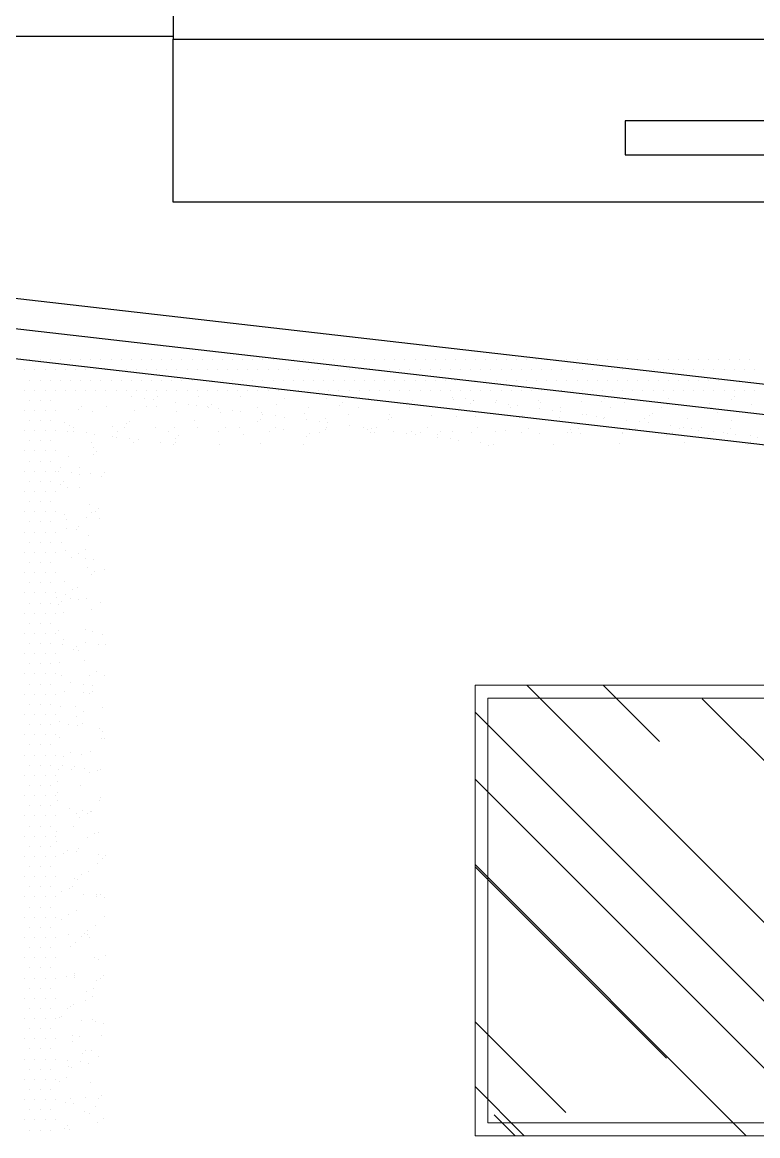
# Model space of a CAD drawing. Header units: millimetres. Extents: x -336 to -33, y -135 to 770.
# Drawn here: x -284.586 to -282.734, y 723.336 to 726.139 of the extents above; entities that cross this region are included whole.
import ezdxf

# ---------------------------------------------------------------- set-up
doc = ezdxf.new("R2010")
doc.units = ezdxf.units.MM
doc.header["$LTSCALE"] = 50
doc.header["$MEASUREMENT"] = 0
doc.linetypes.add('DASHDOT2', pattern=[0.5, 0.25, -0.125, 0, -0.125])
doc.layers.get('0').update_dxf_attribs({"linetype": 'CONTINUOUS'})
for name, color, linetype in [('-HIDRO', 8, 'CONTINUOUS'), ('COTA', 7, 'CONTINUOUS'), ('TigreCad', 3, 'CONTINUOUS'), ('TUBULAÇÃO_ESGOTO', 5, 'CONTINUOUS')]:
    doc.layers.add(name, color=color, linetype=linetype)
doc.layers.add('E-Lay-9', color=9, linetype='CONTINUOUS', lineweight=9)

# ---------------------------------------------------------------- blocks, each defined once
blk = doc.blocks.new('A$C7AFB675E')
at = {"color": 8}
for p, q in [((3.5319, 1.5603), (3.5319, 1.5603)), ((3.5634, 1.5603), (3.5634, 1.5603)), ((3.6368, 1.5651), (3.6368, 1.5651)), ((3.5162, 1.5524), (3.5162, 1.5524)), ((3.5319, 1.5445), (3.5319, 1.5445)), ((3.5477, 1.5524), (3.5477, 1.5524)), ((3.5634, 1.5445), (3.5634, 1.5445)), ((3.5854, 1.5561), (3.5854, 1.5561)), ((3.634, 1.5545), (3.634, 1.5545)), ((3.6432, 1.5538), (3.6432, 1.5538)), ((3.6475, 1.5491), (3.6475, 1.5491)), ((3.5162, 1.5367), (3.5162, 1.5367)), ((3.5319, 1.5288), (3.5319, 1.5288)), ((3.5477, 1.5367), (3.5477, 1.5367)), ((3.5634, 1.5288), (3.5634, 1.5288)), ((3.5738, 1.5297), (3.5738, 1.5297)), ((3.578, 1.525), (3.578, 1.525)), ((3.6107, 1.5241), (3.6107, 1.5241)), ((3.6229, 1.5228), (3.6229, 1.5228)), ((3.6323, 1.5309), (3.6323, 1.5309)), ((3.5162, 1.5209), (3.5162, 1.5209)), ((3.5319, 1.513), (3.5319, 1.513)), ((3.5477, 1.5209), (3.5477, 1.5209)), ((3.5634, 1.513), (3.5634, 1.513)), ((3.6296, 1.5122), (3.6296, 1.5122)), ((3.6306, 1.5178), (3.6306, 1.5178)), ((3.5162, 1.5052), (3.5162, 1.5052)), ((3.5162, 1.4894), (3.5162, 1.4894)), ((3.5319, 1.4973), (3.5319, 1.4973)), ((3.5477, 1.5052), (3.5477, 1.5052)), ((3.5477, 1.4894), (3.5477, 1.4894)), ((3.5634, 1.4973), (3.5634, 1.4973)), ((3.5846, 1.4901), (3.5846, 1.4901)), ((3.5909, 1.4943), (3.5909, 1.4943)), ((3.5981, 1.5031), (3.5981, 1.5031)), ((3.6279, 1.4973), (3.6279, 1.4973)), ((3.6332, 1.4885), (3.6332, 1.4885)), ((3.5162, 1.4737), (3.5162, 1.4737)), ((3.5319, 1.4815), (3.5319, 1.4815)), ((3.5477, 1.4737), (3.5477, 1.4737)), ((3.5634, 1.4815), (3.5634, 1.4815)), ((3.6211, 1.478), (3.6211, 1.478)), ((3.6254, 1.4734), (3.6254, 1.4734)), ((3.5162, 1.4579), (3.5162, 1.4579)), ((3.5319, 1.4658), (3.5319, 1.4658)), ((3.5477, 1.4579), (3.5477, 1.4579)), ((3.5634, 1.4658), (3.5634, 1.4658)), ((3.6082, 1.456), (3.6082, 1.456)), ((3.6234, 1.4631), (3.6234, 1.4631)), ((3.5162, 1.4422), (3.5162, 1.4422)), ((3.5319, 1.45), (3.5319, 1.45)), ((3.5477, 1.4422), (3.5477, 1.4422)), ((3.5634, 1.45), (3.5634, 1.45)), ((3.6216, 1.4499), (3.6216, 1.4499)), ((3.6227, 1.4443), (3.6227, 1.4443)), ((3.6455, 1.4515), (3.6455, 1.4515)), ((3.5162, 1.4264), (3.5162, 1.4264)), ((3.5319, 1.4343), (3.5319, 1.4343)), ((3.5477, 1.4264), (3.5477, 1.4264)), ((3.5634, 1.4343), (3.5634, 1.4343)), ((3.576, 1.4274), (3.576, 1.4274)), ((3.5849, 1.4256), (3.5849, 1.4256)), ((3.6189, 1.4295), (3.6189, 1.4295)), ((3.6295, 1.4337), (3.6295, 1.4337)), ((3.6335, 1.424), (3.6335, 1.424)), ((3.5162, 1.4107), (3.5162, 1.4107)), ((3.5319, 1.4185), (3.5319, 1.4185)), ((3.5319, 1.4028), (3.5319, 1.4028)), ((3.5477, 1.4107), (3.5477, 1.4107)), ((3.5634, 1.4185), (3.5634, 1.4185)), ((3.5634, 1.4028), (3.5634, 1.4028)), ((3.5907, 1.4158), (3.5907, 1.4158)), ((3.599, 1.4023), (3.599, 1.4023)), ((3.5162, 1.3949), (3.5162, 1.3949)), ((3.5319, 1.387), (3.5319, 1.387)), ((3.5477, 1.3949), (3.5477, 1.3949)), ((3.5634, 1.387), (3.5634, 1.387)), ((3.6033, 1.3976), (3.6033, 1.3976)), ((3.6074, 1.3901), (3.6074, 1.3901)), ((3.6144, 1.3952), (3.6144, 1.3952)), ((3.5162, 1.3792), (3.5162, 1.3792)), ((3.5319, 1.3713), (3.5319, 1.3713)), ((3.5477, 1.3792), (3.5477, 1.3792)), ((3.5634, 1.3713), (3.5634, 1.3713)), ((3.6127, 1.3821), (3.6127, 1.3821)), ((3.6233, 1.3757), (3.6233, 1.3757)), ((3.5162, 1.3634), (3.5162, 1.3634)), ((3.5319, 1.3555), (3.5319, 1.3555)), ((3.5477, 1.3634), (3.5477, 1.3634)), ((3.5634, 1.3555), (3.5634, 1.3555)), ((3.5825, 1.3576), (3.5825, 1.3576)), ((3.61, 1.3616), (3.61, 1.3616)), ((3.6226, 1.3658), (3.6226, 1.3658)), ((3.6293, 1.3552), (3.6293, 1.3552)), ((3.631, 1.356), (3.631, 1.356)), ((3.6463, 1.3506), (3.6463, 1.3506)), ((3.5162, 1.3477), (3.5162, 1.3477)), ((3.5319, 1.3398), (3.5319, 1.3398)), ((3.5477, 1.3477), (3.5477, 1.3477)), ((3.5634, 1.3398), (3.5634, 1.3398)), ((3.5906, 1.3373), (3.5906, 1.3373)), ((3.5162, 1.3319), (3.5162, 1.3319)), ((3.5162, 1.3162), (3.5162, 1.3162)), ((3.5319, 1.324), (3.5319, 1.324)), ((3.5477, 1.3319), (3.5477, 1.3319)), ((3.5477, 1.3162), (3.5477, 1.3162)), ((3.5634, 1.324), (3.5634, 1.324)), ((3.5769, 1.3265), (3.5769, 1.3265)), ((3.5811, 1.3219), (3.5811, 1.3219)), ((3.6055, 1.3274), (3.6055, 1.3274)), ((3.6077, 1.3256), (3.6077, 1.3256)), ((3.5162, 1.3004), (3.5162, 1.3004)), ((3.5319, 1.3083), (3.5319, 1.3083)), ((3.5477, 1.3004), (3.5477, 1.3004)), ((3.5634, 1.3083), (3.5634, 1.3083)), ((3.6012, 1.3), (3.6012, 1.3)), ((3.6038, 1.3143), (3.6038, 1.3143)), ((3.5162, 1.2847), (3.5162, 1.2847)), ((3.5319, 1.2925), (3.5319, 1.2925)), ((3.5477, 1.2847), (3.5477, 1.2847)), ((3.5634, 1.2925), (3.5634, 1.2925)), ((3.5816, 1.2916), (3.5816, 1.2916)), ((3.6011, 1.2938), (3.6011, 1.2938)), ((3.6224, 1.2874), (3.6224, 1.2874)), ((3.6302, 1.29), (3.6302, 1.29)), ((3.5162, 1.2689), (3.5162, 1.2689)), ((3.5319, 1.2768), (3.5319, 1.2768)), ((3.5477, 1.2689), (3.5477, 1.2689)), ((3.5634, 1.2768), (3.5634, 1.2768)), ((3.6242, 1.2749), (3.6242, 1.2749)), ((3.6285, 1.2702), (3.6285, 1.2702)), ((3.6292, 1.2767), (3.6292, 1.2767)), ((3.5162, 1.2532), (3.5162, 1.2532)), ((3.5319, 1.261), (3.5319, 1.261)), ((3.5477, 1.2532), (3.5477, 1.2532)), ((3.5634, 1.261), (3.5634, 1.261)), ((3.5905, 1.2588), (3.5905, 1.2588)), ((3.5949, 1.2464), (3.5949, 1.2464)), ((3.5966, 1.2596), (3.5966, 1.2596)), ((3.6052, 1.2575), (3.6052, 1.2575)), ((3.6486, 1.2483), (3.6486, 1.2483)), ((3.5162, 1.2374), (3.5162, 1.2374)), ((3.5319, 1.2453), (3.5319, 1.2453)), ((3.5319, 1.2295), (3.5319, 1.2295)), ((3.5477, 1.2374), (3.5477, 1.2374)), ((3.5634, 1.2453), (3.5634, 1.2453)), ((3.5634, 1.2295), (3.5634, 1.2295)), ((3.5162, 1.2217), (3.5162, 1.2217)), ((3.5319, 1.2138), (3.5319, 1.2138)), ((3.5477, 1.2217), (3.5477, 1.2217)), ((3.5634, 1.2138), (3.5634, 1.2138)), ((3.5791, 1.2242), (3.5791, 1.2242)), ((3.5819, 1.2271), (3.5819, 1.2271)), ((3.5922, 1.226), (3.5922, 1.226)), ((3.6305, 1.2256), (3.6305, 1.2256)), ((3.5162, 1.2059), (3.5162, 1.2059)), ((3.5319, 1.198), (3.5319, 1.198)), ((3.5477, 1.2059), (3.5477, 1.2059)), ((3.5634, 1.198), (3.5634, 1.198)), ((3.6021, 1.1991), (3.6021, 1.1991)), ((3.6064, 1.1945), (3.6064, 1.1945)), ((3.6223, 1.2089), (3.6223, 1.2089)), ((3.629, 1.1983), (3.629, 1.1983)), ((3.5162, 1.1902), (3.5162, 1.1902)), ((3.5319, 1.1823), (3.5319, 1.1823)), ((3.5477, 1.1902), (3.5477, 1.1902)), ((3.5634, 1.1823), (3.5634, 1.1823)), ((3.5859, 1.1786), (3.5859, 1.1786)), ((3.5877, 1.1917), (3.5877, 1.1917)), ((3.5903, 1.1804), (3.5903, 1.1804)), ((3.6044, 1.1916), (3.6044, 1.1916)), ((3.5162, 1.1744), (3.5162, 1.1744)), ((3.5319, 1.1665), (3.5319, 1.1665)), ((3.5477, 1.1744), (3.5477, 1.1744)), ((3.5634, 1.1665), (3.5634, 1.1665)), ((3.6264, 1.1726), (3.6264, 1.1726)), ((3.5162, 1.1587), (3.5162, 1.1587)), ((3.5162, 1.1429), (3.5162, 1.1429)), ((3.5319, 1.1508), (3.5319, 1.1508)), ((3.5477, 1.1587), (3.5477, 1.1587)), ((3.5477, 1.1429), (3.5477, 1.1429)), ((3.5634, 1.1508), (3.5634, 1.1508)), ((3.5795, 1.1591), (3.5795, 1.1591)), ((3.5832, 1.1581), (3.5832, 1.1581)), ((3.628, 1.1575), (3.628, 1.1575)), ((3.6481, 1.1554), (3.6481, 1.1554)), ((3.6494, 1.1475), (3.6494, 1.1475)), ((3.5162, 1.1272), (3.5162, 1.1272)), ((3.5319, 1.135), (3.5319, 1.135)), ((3.5477, 1.1272), (3.5477, 1.1272)), ((3.5634, 1.135), (3.5634, 1.135)), ((3.6047, 1.1271), (3.6047, 1.1271)), ((3.6221, 1.1304), (3.6221, 1.1304)), ((3.6454, 1.1349), (3.6454, 1.1349)), ((3.5162, 1.1114), (3.5162, 1.1114)), ((3.5319, 1.1193), (3.5319, 1.1193)), ((3.5477, 1.1114), (3.5477, 1.1114)), ((3.5634, 1.1193), (3.5634, 1.1193)), ((3.577, 1.1108), (3.577, 1.1108)), ((3.5787, 1.1239), (3.5787, 1.1239)), ((3.58, 1.1234), (3.58, 1.1234)), ((3.5842, 1.1187), (3.5842, 1.1187)), ((3.6289, 1.1198), (3.6289, 1.1198)), ((3.5162, 1.0957), (3.5162, 1.0957)), ((3.5319, 1.1035), (3.5319, 1.1035)), ((3.5477, 1.0957), (3.5477, 1.0957)), ((3.5634, 1.1035), (3.5634, 1.1035)), ((3.5743, 1.0903), (3.5743, 1.0903)), ((3.5786, 1.0931), (3.5786, 1.0931)), ((3.5902, 1.1019), (3.5902, 1.1019)), ((3.6043, 1.0968), (3.6043, 1.0968)), ((3.6272, 1.0915), (3.6272, 1.0915)), ((3.6409, 1.1007), (3.6409, 1.1007)), ((3.5162, 1.0799), (3.5162, 1.0799)), ((3.5319, 1.0878), (3.5319, 1.0878)), ((3.5477, 1.0799), (3.5477, 1.0799)), ((3.5634, 1.0878), (3.5634, 1.0878)), ((3.6392, 1.0875), (3.6392, 1.0875)), ((3.5162, 1.0642), (3.5162, 1.0642)), ((3.5319, 1.072), (3.5319, 1.072)), ((3.5319, 1.0563), (3.5319, 1.0563)), ((3.5477, 1.0642), (3.5477, 1.0642)), ((3.5634, 1.072), (3.5634, 1.072)), ((3.5634, 1.0563), (3.5634, 1.0563)), ((3.6023, 1.059), (3.6023, 1.059)), ((3.6273, 1.0717), (3.6273, 1.0717)), ((3.6316, 1.0671), (3.6316, 1.0671)), ((3.6365, 1.0671), (3.6365, 1.0671)), ((3.5162, 1.0484), (3.5162, 1.0484)), ((3.5319, 1.0405), (3.5319, 1.0405)), ((3.5477, 1.0484), (3.5477, 1.0484)), ((3.5634, 1.0405), (3.5634, 1.0405)), ((3.622, 1.0519), (3.622, 1.0519)), ((3.6288, 1.0413), (3.6288, 1.0413)), ((3.5162, 1.0327), (3.5162, 1.0327)), ((3.5319, 1.0248), (3.5319, 1.0248)), ((3.5477, 1.0327), (3.5477, 1.0327)), ((3.5634, 1.0248), (3.5634, 1.0248)), ((3.5789, 1.0287), (3.5789, 1.0287)), ((3.5822, 1.021), (3.5822, 1.021)), ((3.59, 1.0234), (3.59, 1.0234)), ((3.6275, 1.0271), (3.6275, 1.0271)), ((3.632, 1.0328), (3.632, 1.0328)), ((3.5162, 1.0169), (3.5162, 1.0169)), ((3.5319, 1.009), (3.5319, 1.009)), ((3.5477, 1.0169), (3.5477, 1.0169)), ((3.5634, 1.009), (3.5634, 1.009)), ((3.6303, 1.0197), (3.6303, 1.0197)), ((3.5162, 1.0012), (3.5162, 1.0012)), ((3.5319, 0.9933), (3.5319, 0.9933)), ((3.5477, 1.0012), (3.5477, 1.0012)), ((3.5634, 0.9933), (3.5634, 0.9933)), ((3.6014, 0.9931), (3.6014, 0.9931)), ((3.6052, 0.996), (3.6052, 0.996)), ((3.6094, 0.9913), (3.6094, 0.9913)), ((3.6276, 0.9992), (3.6276, 0.9992)), ((3.5162, 0.9854), (3.5162, 0.9854)), ((3.5162, 0.9697), (3.5162, 0.9697)), ((3.5319, 0.9775), (3.5319, 0.9775)), ((3.5477, 0.9854), (3.5477, 0.9854)), ((3.5477, 0.9697), (3.5477, 0.9697)), ((3.5634, 0.9775), (3.5634, 0.9775)), ((3.6219, 0.9735), (3.6219, 0.9735)), ((3.6295, 0.9694), (3.6295, 0.9694)), ((3.5162, 0.9539), (3.5162, 0.9539)), ((3.5319, 0.9618), (3.5319, 0.9618)), ((3.5477, 0.9539), (3.5477, 0.9539)), ((3.5634, 0.9618), (3.5634, 0.9618)), ((3.5765, 0.9606), (3.5765, 0.9606)), ((3.6213, 0.9519), (3.6213, 0.9519)), ((3.623, 0.965), (3.623, 0.965)), ((3.625, 0.959), (3.625, 0.959)), ((3.6286, 0.9628), (3.6286, 0.9628)), ((3.5162, 0.9382), (3.5162, 0.9382)), ((3.5319, 0.946), (3.5319, 0.946)), ((3.5477, 0.9382), (3.5477, 0.9382)), ((3.5634, 0.946), (3.5634, 0.946)), ((3.5899, 0.9449), (3.5899, 0.9449)), ((3.5162, 0.9224), (3.5162, 0.9224)), ((3.5319, 0.9303), (3.5319, 0.9303)), ((3.5477, 0.9224), (3.5477, 0.9224)), ((3.5634, 0.9303), (3.5634, 0.9303)), ((3.5831, 0.9202), (3.5831, 0.9202)), ((3.6017, 0.9286), (3.6017, 0.9286)), ((3.6186, 0.9314), (3.6186, 0.9314)), ((3.5162, 0.9067), (3.5162, 0.9067)), ((3.5319, 0.9145), (3.5319, 0.9145)), ((3.5477, 0.9067), (3.5477, 0.9067)), ((3.5634, 0.9145), (3.5634, 0.9145)), ((3.5873, 0.9156), (3.5873, 0.9156)), ((3.5162, 0.8909), (3.5162, 0.8909)), ((3.5319, 0.8988), (3.5319, 0.8988)), ((3.5319, 0.883), (3.5319, 0.883)), ((3.5477, 0.8909), (3.5477, 0.8909)), ((3.5634, 0.8988), (3.5634, 0.8988)), ((3.5634, 0.883), (3.5634, 0.883)), ((3.5756, 0.8946), (3.5756, 0.8946)), ((3.6074, 0.8936), (3.6074, 0.8936)), ((3.6124, 0.884), (3.6124, 0.884)), ((3.6141, 0.8972), (3.6141, 0.8972)), ((3.6217, 0.895), (3.6217, 0.895)), ((3.6242, 0.893), (3.6242, 0.893)), ((3.6285, 0.8844), (3.6285, 0.8844)), ((3.5162, 0.8752), (3.5162, 0.8752)), ((3.5319, 0.8673), (3.5319, 0.8673)), ((3.5477, 0.8752), (3.5477, 0.8752)), ((3.5634, 0.8673), (3.5634, 0.8673)), ((3.5897, 0.8665), (3.5897, 0.8665)), ((3.6304, 0.8686), (3.6304, 0.8686)), ((3.5162, 0.8594), (3.5162, 0.8594)), ((3.5319, 0.8515), (3.5319, 0.8515)), ((3.5477, 0.8594), (3.5477, 0.8594)), ((3.5634, 0.8515), (3.5634, 0.8515)), ((3.5993, 0.8605), (3.5993, 0.8605)), ((3.6097, 0.8636), (3.6097, 0.8636)), ((3.6347, 0.8639), (3.6347, 0.8639)), ((3.6478, 0.859), (3.6478, 0.859)), ((3.5162, 0.8437), (3.5162, 0.8437)), ((3.5319, 0.8358), (3.5319, 0.8358)), ((3.5477, 0.8437), (3.5477, 0.8437)), ((3.5634, 0.8358), (3.5634, 0.8358)), ((3.5162, 0.8279), (3.5162, 0.8279)), ((3.5319, 0.82), (3.5319, 0.82)), ((3.5477, 0.8279), (3.5477, 0.8279)), ((3.5634, 0.82), (3.5634, 0.82)), ((3.576, 0.8302), (3.576, 0.8302)), ((3.5853, 0.8179), (3.5853, 0.8179)), ((3.6035, 0.8162), (3.6035, 0.8162)), ((3.6052, 0.8293), (3.6052, 0.8293)), ((3.6216, 0.8165), (3.6216, 0.8165)), ((3.6245, 0.8286), (3.6245, 0.8286)), ((3.5162, 0.8122), (3.5162, 0.8122)), ((3.5162, 0.7964), (3.5162, 0.7964)), ((3.5319, 0.8043), (3.5319, 0.8043)), ((3.5477, 0.8122), (3.5477, 0.8122)), ((3.5477, 0.7964), (3.5477, 0.7964)), ((3.5634, 0.8043), (3.5634, 0.8043)), ((3.6283, 0.8059), (3.6283, 0.8059)), ((3.5162, 0.7807), (3.5162, 0.7807)), ((3.5319, 0.7885), (3.5319, 0.7885)), ((3.5477, 0.7807), (3.5477, 0.7807)), ((3.5634, 0.7885), (3.5634, 0.7885)), ((3.5896, 0.788), (3.5896, 0.788)), ((3.5984, 0.7946), (3.5984, 0.7946)), ((3.6008, 0.7957), (3.6008, 0.7957)), ((3.6083, 0.7928), (3.6083, 0.7928)), ((3.6125, 0.7882), (3.6125, 0.7882)), ((3.647, 0.793), (3.647, 0.793)), ((3.5162, 0.7649), (3.5162, 0.7649)), ((3.5319, 0.7728), (3.5319, 0.7728)), ((3.5477, 0.7649), (3.5477, 0.7649)), ((3.5634, 0.7728), (3.5634, 0.7728)), ((3.5735, 0.7621), (3.5735, 0.7621)), ((3.5963, 0.7615), (3.5963, 0.7615)), ((3.6326, 0.7662), (3.6326, 0.7662)), ((3.5162, 0.7492), (3.5162, 0.7492)), ((3.5319, 0.757), (3.5319, 0.757)), ((3.5477, 0.7492), (3.5477, 0.7492)), ((3.5634, 0.757), (3.5634, 0.757)), ((3.5945, 0.7484), (3.5945, 0.7484)), ((3.6221, 0.7605), (3.6221, 0.7605)), ((3.5162, 0.7334), (3.5162, 0.7334)), ((3.5319, 0.7413), (3.5319, 0.7413)), ((3.5477, 0.7334), (3.5477, 0.7334)), ((3.5634, 0.7413), (3.5634, 0.7413)), ((3.5918, 0.7279), (3.5918, 0.7279)), ((3.5987, 0.7301), (3.5987, 0.7301)), ((3.6214, 0.738), (3.6214, 0.738)), ((3.6282, 0.7274), (3.6282, 0.7274)), ((3.6473, 0.7285), (3.6473, 0.7285)), ((3.5162, 0.7177), (3.5162, 0.7177)), ((3.5319, 0.7255), (3.5319, 0.7255)), ((3.5319, 0.7098), (3.5319, 0.7098)), ((3.5477, 0.7177), (3.5477, 0.7177)), ((3.5634, 0.7255), (3.5634, 0.7255)), ((3.5634, 0.7098), (3.5634, 0.7098)), ((3.5862, 0.7171), (3.5862, 0.7171)), ((3.5895, 0.7095), (3.5895, 0.7095)), ((3.5904, 0.7124), (3.5904, 0.7124)), ((3.5162, 0.7019), (3.5162, 0.7019)), ((3.5319, 0.694), (3.5319, 0.694)), ((3.5477, 0.7019), (3.5477, 0.7019)), ((3.5634, 0.694), (3.5634, 0.694)), ((3.5727, 0.6961), (3.5727, 0.6961)), ((3.5873, 0.6937), (3.5873, 0.6937)), ((3.6212, 0.6945), (3.6212, 0.6945)), ((3.5162, 0.6862), (3.5162, 0.6862)), ((3.5319, 0.6783), (3.5319, 0.6783)), ((3.5477, 0.6862), (3.5477, 0.6862)), ((3.5634, 0.6783), (3.5634, 0.6783)), ((3.5856, 0.6805), (3.5856, 0.6805)), ((3.6105, 0.6905), (3.6105, 0.6905)), ((3.5162, 0.6704), (3.5162, 0.6704)), ((3.5319, 0.6625), (3.5319, 0.6625)), ((3.5477, 0.6704), (3.5477, 0.6704)), ((3.5634, 0.6625), (3.5634, 0.6625)), ((3.5829, 0.6601), (3.5829, 0.6601)), ((3.5963, 0.6621), (3.5963, 0.6621)), ((3.6213, 0.6596), (3.6213, 0.6596)), ((3.6335, 0.6654), (3.6335, 0.6654)), ((3.6378, 0.6608), (3.6378, 0.6608)), ((3.6448, 0.6605), (3.6448, 0.6605)), ((3.5162, 0.6547), (3.5162, 0.6547)), ((3.5319, 0.6468), (3.5319, 0.6468)), ((3.5477, 0.6547), (3.5477, 0.6547)), ((3.5634, 0.6468), (3.5634, 0.6468)), ((3.6281, 0.6489), (3.6281, 0.6489)), ((3.6478, 0.6573), (3.6478, 0.6573)), ((3.5162, 0.6389), (3.5162, 0.6389)), ((3.5162, 0.6232), (3.5162, 0.6232)), ((3.5319, 0.631), (3.5319, 0.631)), ((3.5477, 0.6389), (3.5477, 0.6389)), ((3.5477, 0.6232), (3.5477, 0.6232)), ((3.5634, 0.631), (3.5634, 0.631)), ((3.573, 0.6317), (3.573, 0.6317)), ((3.5784, 0.6258), (3.5784, 0.6258)), ((3.5893, 0.631), (3.5893, 0.631)), ((3.6215, 0.6301), (3.6215, 0.6301)), ((3.6451, 0.6368), (3.6451, 0.6368)), ((3.5162, 0.6074), (3.5162, 0.6074)), ((3.5319, 0.6153), (3.5319, 0.6153)), ((3.5477, 0.6074), (3.5477, 0.6074)), ((3.5634, 0.6153), (3.5634, 0.6153)), ((3.5767, 0.6127), (3.5767, 0.6127)), ((3.5884, 0.6147), (3.5884, 0.6147)), ((3.5162, 0.5917), (3.5162, 0.5917)), ((3.5319, 0.5995), (3.5319, 0.5995)), ((3.5477, 0.5917), (3.5477, 0.5917)), ((3.5634, 0.5995), (3.5634, 0.5995)), ((3.574, 0.5922), (3.574, 0.5922)), ((3.5955, 0.5961), (3.5955, 0.5961)), ((3.6114, 0.5896), (3.6114, 0.5896)), ((3.6389, 0.5895), (3.6389, 0.5895)), ((3.6406, 0.6026), (3.6406, 0.6026)), ((3.644, 0.5945), (3.644, 0.5945)), ((3.5162, 0.5759), (3.5162, 0.5759)), ((3.5319, 0.5838), (3.5319, 0.5838)), ((3.5477, 0.5759), (3.5477, 0.5759)), ((3.5634, 0.5838), (3.5634, 0.5838)), ((3.6156, 0.585), (3.6156, 0.585)), ((3.6211, 0.5811), (3.6211, 0.5811)), ((3.5162, 0.5602), (3.5162, 0.5602)), ((3.5319, 0.568), (3.5319, 0.568)), ((3.5477, 0.5602), (3.5477, 0.5602)), ((3.5634, 0.568), (3.5634, 0.568)), ((3.6191, 0.562), (3.6191, 0.562)), ((3.6279, 0.5704), (3.6279, 0.5704)), ((3.6357, 0.5631), (3.6357, 0.5631)), ((3.6362, 0.569), (3.6362, 0.569)), ((3.5162, 0.5444), (3.5162, 0.5444)), ((3.5319, 0.5523), (3.5319, 0.5523)), ((3.5319, 0.5365), (3.5319, 0.5365)), ((3.5477, 0.5444), (3.5477, 0.5444)), ((3.5634, 0.5523), (3.5634, 0.5523)), ((3.5634, 0.5365), (3.5634, 0.5365)), ((3.5892, 0.5525), (3.5892, 0.5525)), ((3.6587, 0.538), (3.6587, 0.538)), ((3.691, 0.5501), (3.691, 0.5501)), ((3.6983, 0.5458), (3.6983, 0.5458)), ((3.7473, 0.5404), (3.7473, 0.5404)), ((3.7632, 0.543), (3.7632, 0.543)), ((3.8417, 0.5496), (3.8417, 0.5496)), ((3.8938, 0.5439), (3.8938, 0.5439)), ((3.9436, 0.5472), (3.9436, 0.5472)), ((3.9587, 0.5411), (3.9587, 0.5411)), ((3.959, 0.5509), (3.959, 0.5509)), ((3.9999, 0.5374), (3.9999, 0.5374)), ((4.0075, 0.5493), (4.0075, 0.5493)), ((4.0561, 0.5477), (4.0561, 0.5477)), ((4.0893, 0.542), (4.0893, 0.542)), ((4.0943, 0.5467), (4.0943, 0.5467)), ((4.1046, 0.5461), (4.1046, 0.5461)), ((4.1049, 0.5506), (4.1049, 0.5506)), ((4.1532, 0.5446), (4.1532, 0.5446)), ((4.1542, 0.5393), (4.1542, 0.5393)), ((4.1961, 0.5442), (4.1961, 0.5442)), ((4.2017, 0.543), (4.2017, 0.543)), ((4.2503, 0.5414), (4.2503, 0.5414)), ((4.2848, 0.5401), (4.2848, 0.5401)), ((4.2868, 0.5518), (4.2868, 0.5518)), ((4.2911, 0.5471), (4.2911, 0.5471)), ((4.2989, 0.5398), (4.2989, 0.5398)), ((4.3468, 0.5437), (4.3468, 0.5437)), ((4.3474, 0.5382), (4.3474, 0.5382)), ((4.3497, 0.5374), (4.3497, 0.5374)), ((4.3514, 0.5505), (4.3514, 0.5505)), ((4.3806, 0.5493), (4.3806, 0.5493)), ((4.396, 0.5366), (4.396, 0.5366)), ((4.4419, 0.5519), (4.4419, 0.5519)), ((4.4487, 0.5413), (4.4487, 0.5413)), ((4.473, 0.5483), (4.473, 0.5483)), ((4.4773, 0.5437), (4.4773, 0.5437)), ((4.4803, 0.5383), (4.4803, 0.5383)), ((4.5469, 0.5486), (4.5469, 0.5486)), ((4.5668, 0.5459), (4.5668, 0.5459)), ((4.5994, 0.5408), (4.5994, 0.5408)), ((4.6593, 0.5449), (4.6593, 0.5449)), ((4.6635, 0.5402), (4.6635, 0.5402)), ((4.6758, 0.5364), (4.6758, 0.5364)), ((4.6945, 0.549), (4.6945, 0.549)), ((4.7012, 0.5384), (4.7012, 0.5384)), ((3.5162, 0.5287), (3.5162, 0.5287)), ((3.5319, 0.5208), (3.5319, 0.5208)), ((3.5477, 0.5287), (3.5477, 0.5287)), ((3.5634, 0.5208), (3.5634, 0.5208)), ((3.5958, 0.5316), (3.5958, 0.5316)), ((3.6299, 0.5216), (3.6299, 0.5216)), ((3.6317, 0.5348), (3.6317, 0.5348)), ((3.6443, 0.53), (3.6443, 0.53)), ((3.6523, 0.5322), (3.6523, 0.5322)), ((3.663, 0.5333), (3.663, 0.5333)), ((3.6929, 0.5285), (3.6929, 0.5285)), ((3.7414, 0.5269), (3.7414, 0.5269)), ((3.7525, 0.5355), (3.7525, 0.5355)), ((3.7541, 0.5297), (3.7541, 0.5297)), ((3.7605, 0.5225), (3.7605, 0.5225)), ((3.79, 0.5253), (3.79, 0.5253)), ((3.8104, 0.52), (3.8104, 0.52)), ((3.8254, 0.5198), (3.8254, 0.5198)), ((3.8271, 0.5329), (3.8271, 0.5329)), ((3.8385, 0.5237), (3.8385, 0.5237)), ((3.8449, 0.5346), (3.8449, 0.5346)), ((3.8492, 0.5299), (3.8492, 0.5299)), ((3.8871, 0.5221), (3.8871, 0.5221)), ((3.9048, 0.5293), (3.9048, 0.5293)), ((3.9357, 0.5205), (3.9357, 0.5205)), ((3.9387, 0.5321), (3.9387, 0.5321)), ((3.956, 0.5207), (3.956, 0.5207)), ((4.0067, 0.5268), (4.0067, 0.5268)), ((4.0226, 0.531), (4.0226, 0.531)), ((4.0312, 0.5311), (4.0312, 0.5311)), ((4.0354, 0.5265), (4.0354, 0.5265)), ((4.1249, 0.5286), (4.1249, 0.5286)), ((4.1574, 0.5263), (4.1574, 0.5263)), ((4.2174, 0.5277), (4.2174, 0.5277)), ((4.2181, 0.5292), (4.2181, 0.5292)), ((4.2216, 0.523), (4.2216, 0.523)), ((4.2525, 0.5345), (4.2525, 0.5345)), ((4.2592, 0.5239), (4.2592, 0.5239)), ((4.3112, 0.5252), (4.3112, 0.5252)), ((4.4036, 0.5242), (4.4036, 0.5242)), ((4.4079, 0.5196), (4.4079, 0.5196)), ((4.4099, 0.5234), (4.4099, 0.5234)), ((4.4136, 0.5273), (4.4136, 0.5273)), ((4.4445, 0.535), (4.4445, 0.535)), ((4.4931, 0.5334), (4.4931, 0.5334)), ((4.4974, 0.5218), (4.4974, 0.5218)), ((4.505, 0.5316), (4.505, 0.5316)), ((4.5118, 0.5209), (4.5118, 0.5209)), ((4.5416, 0.5319), (4.5416, 0.5319)), ((4.5452, 0.5355), (4.5452, 0.5355)), ((4.5898, 0.5208), (4.5898, 0.5208)), ((4.5902, 0.5303), (4.5902, 0.5303)), ((4.6091, 0.5254), (4.6091, 0.5254)), ((4.6388, 0.5287), (4.6388, 0.5287)), ((4.6625, 0.5205), (4.6625, 0.5205)), ((4.6873, 0.5271), (4.6873, 0.5271)), ((3.5162, 0.5129), (3.5162, 0.5129)), ((3.5319, 0.505), (3.5319, 0.505)), ((3.5477, 0.5129), (3.5477, 0.5129)), ((3.5634, 0.505), (3.5634, 0.505)), ((3.5893, 0.5139), (3.5893, 0.5139)), ((3.5935, 0.5092), (3.5935, 0.5092)), ((3.621, 0.5026), (3.621, 0.5026)), ((3.6831, 0.5114), (3.6831, 0.5114)), ((3.6938, 0.5115), (3.6938, 0.5115)), ((3.7154, 0.5118), (3.7154, 0.5118)), ((3.7755, 0.5104), (3.7755, 0.5104)), ((3.7797, 0.5058), (3.7797, 0.5058)), ((3.8172, 0.5094), (3.8172, 0.5094)), ((3.8693, 0.508), (3.8693, 0.508)), ((3.8893, 0.5097), (3.8893, 0.5097)), ((3.9617, 0.507), (3.9617, 0.507)), ((3.966, 0.5024), (3.966, 0.5024)), ((3.9679, 0.5089), (3.9679, 0.5089)), ((3.9842, 0.5189), (3.9842, 0.5189)), ((4.0209, 0.5179), (4.0209, 0.5179)), ((4.0328, 0.5173), (4.0328, 0.5173)), ((4.0555, 0.5045), (4.0555, 0.5045)), ((4.063, 0.5171), (4.063, 0.5171)), ((4.0698, 0.5065), (4.0698, 0.5065)), ((4.0813, 0.5158), (4.0813, 0.5158)), ((4.0848, 0.5078), (4.0848, 0.5078)), ((4.1299, 0.5142), (4.1299, 0.5142)), ((4.1479, 0.5036), (4.1479, 0.5036)), ((4.1515, 0.5188), (4.1515, 0.5188)), ((4.1784, 0.5126), (4.1784, 0.5126)), ((4.2164, 0.516), (4.2164, 0.516)), ((4.2205, 0.506), (4.2205, 0.506)), ((4.227, 0.511), (4.227, 0.511)), ((4.2755, 0.5094), (4.2755, 0.5094)), ((4.2803, 0.5059), (4.2803, 0.5059)), ((4.3156, 0.5142), (4.3156, 0.5142)), ((4.3223, 0.5035), (4.3223, 0.5035)), ((4.3241, 0.5078), (4.3241, 0.5078)), ((4.347, 0.5169), (4.347, 0.5169)), ((4.3727, 0.5062), (4.3727, 0.5062)), ((4.4119, 0.5142), (4.4119, 0.5142)), ((4.4212, 0.5046), (4.4212, 0.5046)), ((4.4698, 0.5031), (4.4698, 0.5031)), ((4.4731, 0.503), (4.4731, 0.503)), ((4.4758, 0.504), (4.4758, 0.504)), ((4.5425, 0.515), (4.5425, 0.515)), ((4.5681, 0.5112), (4.5681, 0.5112)), ((4.5941, 0.5161), (4.5941, 0.5161)), ((4.6074, 0.5123), (4.6074, 0.5123)), ((4.6713, 0.5022), (4.6713, 0.5022)), ((4.6836, 0.5183), (4.6836, 0.5183)), ((3.5162, 0.4972), (3.5162, 0.4972)), ((3.5319, 0.4893), (3.5319, 0.4893)), ((3.5477, 0.4972), (3.5477, 0.4972)), ((3.5634, 0.4893), (3.5634, 0.4893)), ((3.6136, 0.4873), (3.6136, 0.4873)), ((3.6182, 0.4961), (3.6182, 0.4961)), ((3.6272, 0.5012), (3.6272, 0.5012)), ((3.6278, 0.492), (3.6278, 0.492)), ((3.6668, 0.4945), (3.6668, 0.4945)), ((3.6921, 0.4984), (3.6921, 0.4984)), ((3.706, 0.4863), (3.706, 0.4863)), ((3.7153, 0.4929), (3.7153, 0.4929)), ((3.756, 0.4883), (3.756, 0.4883)), ((3.7639, 0.4913), (3.7639, 0.4913)), ((3.7785, 0.4915), (3.7785, 0.4915)), ((3.8125, 0.4897), (3.8125, 0.4897)), ((3.8227, 0.4993), (3.8227, 0.4993)), ((3.861, 0.4881), (3.861, 0.4881)), ((3.8736, 0.4997), (3.8736, 0.4997)), ((3.8803, 0.489), (3.8803, 0.489)), ((3.8876, 0.4965), (3.8876, 0.4965)), ((3.9096, 0.4865), (3.9096, 0.4865)), ((3.9515, 0.4864), (3.9515, 0.4864)), ((3.9581, 0.4849), (3.9581, 0.4849)), ((4.0182, 0.4974), (4.0182, 0.4974)), ((4.031, 0.4886), (4.031, 0.4886)), ((4.0831, 0.4947), (4.0831, 0.4947)), ((4.1261, 0.4967), (4.1261, 0.4967)), ((4.1329, 0.4861), (4.1329, 0.4861)), ((4.147, 0.4846), (4.147, 0.4846)), ((4.1522, 0.4989), (4.1522, 0.4989)), ((4.2137, 0.4955), (4.2137, 0.4955)), ((4.2417, 0.5011), (4.2417, 0.5011)), ((4.2786, 0.4928), (4.2786, 0.4928)), ((4.2836, 0.4856), (4.2836, 0.4856)), ((4.3342, 0.5001), (4.3342, 0.5001)), ((4.3384, 0.4955), (4.3384, 0.4955)), ((4.3787, 0.4938), (4.3787, 0.4938)), ((4.4092, 0.4937), (4.4092, 0.4937)), ((4.4279, 0.4977), (4.4279, 0.4977)), ((4.4741, 0.4909), (4.4741, 0.4909)), ((4.5183, 0.5015), (4.5183, 0.5015)), ((4.5204, 0.4967), (4.5204, 0.4967)), ((4.5246, 0.492), (4.5246, 0.492)), ((4.5669, 0.4999), (4.5669, 0.4999)), ((4.5749, 0.5006), (4.5749, 0.5006)), ((4.6047, 0.4918), (4.6047, 0.4918)), ((4.6142, 0.4942), (4.6142, 0.4942)), ((4.6154, 0.4983), (4.6154, 0.4983)), ((4.6312, 0.4909), (4.6312, 0.4909)), ((4.664, 0.4967), (4.664, 0.4967)), ((4.6696, 0.4891), (4.6696, 0.4891)), ((4.7066, 0.4932), (4.7066, 0.4932)), ((4.7109, 0.4886), (4.7109, 0.4886)), ((4.7125, 0.4951), (4.7125, 0.4951)), ((3.5162, 0.4814), (3.5162, 0.4814)), ((3.5319, 0.4735), (3.5319, 0.4735)), ((3.5477, 0.4814), (3.5477, 0.4814)), ((3.5634, 0.4735), (3.5634, 0.4735)), ((3.5949, 0.4735), (3.5949, 0.4735)), ((3.6264, 0.4735), (3.6264, 0.4735)), ((3.6579, 0.4735), (3.6579, 0.4735)), ((3.6841, 0.4822), (3.6841, 0.4822)), ((3.6894, 0.4779), (3.6894, 0.4779)), ((3.6894, 0.4735), (3.6894, 0.4735)), ((3.7103, 0.4817), (3.7103, 0.4817)), ((3.7209, 0.4735), (3.7209, 0.4735)), ((3.7524, 0.4735), (3.7524, 0.4735)), ((3.7839, 0.4735), (3.7839, 0.4735)), ((3.7998, 0.4839), (3.7998, 0.4839)), ((3.8154, 0.4735), (3.8154, 0.4735)), ((3.8469, 0.4735), (3.8469, 0.4735)), ((3.8784, 0.4735), (3.8784, 0.4735)), ((3.8849, 0.4761), (3.8849, 0.4761)), ((3.8923, 0.4829), (3.8923, 0.4829)), ((3.8965, 0.4783), (3.8965, 0.4783)), ((3.9099, 0.4735), (3.9099, 0.4735)), ((3.9367, 0.4793), (3.9367, 0.4793)), ((3.9414, 0.4735), (3.9414, 0.4735)), ((3.9729, 0.4735), (3.9729, 0.4735)), ((3.9861, 0.4804), (3.9861, 0.4804)), ((4.0044, 0.4735), (4.0044, 0.4735)), ((4.0067, 0.4834), (4.0067, 0.4834)), ((4.0359, 0.4735), (4.0359, 0.4735)), ((4.0552, 0.4818), (4.0552, 0.4818)), ((4.0674, 0.4735), (4.0674, 0.4735)), ((4.0785, 0.4795), (4.0785, 0.4795)), ((4.0989, 0.4735), (4.0989, 0.4735)), ((4.1038, 0.4802), (4.1038, 0.4802)), ((4.1304, 0.4735), (4.1304, 0.4735)), ((4.1524, 0.4786), (4.1524, 0.4786)), ((4.1619, 0.4735), (4.1619, 0.4735)), ((4.1723, 0.477), (4.1723, 0.477)), ((4.1892, 0.4764), (4.1892, 0.4764)), ((4.1934, 0.4735), (4.1934, 0.4735)), ((4.2009, 0.477), (4.2009, 0.477)), ((4.2249, 0.4735), (4.2249, 0.4735)), ((4.2495, 0.4754), (4.2495, 0.4754)), ((4.2564, 0.4735), (4.2564, 0.4735)), ((4.2647, 0.476), (4.2647, 0.476)), ((4.2879, 0.4735), (4.2879, 0.4735)), ((4.3194, 0.4735), (4.3194, 0.4735)), ((4.3425, 0.4827), (4.3425, 0.4827)), ((4.3509, 0.4735), (4.3509, 0.4735)), ((4.3824, 0.4735), (4.3824, 0.4735)), ((4.3854, 0.4832), (4.3854, 0.4832)), ((4.4139, 0.4735), (4.4139, 0.4735)), ((4.4454, 0.4735), (4.4454, 0.4735)), ((4.4769, 0.4735), (4.4769, 0.4735)), ((4.5084, 0.4735), (4.5084, 0.4735)), ((4.5362, 0.4827), (4.5362, 0.4827)), ((4.538, 0.4808), (4.538, 0.4808)), ((4.5399, 0.4735), (4.5399, 0.4735)), ((4.5714, 0.4735), (4.5714, 0.4735)), ((4.6029, 0.4735), (4.6029, 0.4735)), ((4.6344, 0.4735), (4.6344, 0.4735)), ((4.638, 0.4802), (4.638, 0.4802)), ((4.6659, 0.4735), (4.6659, 0.4735)), ((4.6974, 0.4735), (4.6974, 0.4735)), ((3.5162, 0.4657), (3.5162, 0.4657)), ((3.5162, 0.4499), (3.5162, 0.4499)), ((3.5319, 0.4578), (3.5319, 0.4578)), ((3.5477, 0.4657), (3.5477, 0.4657)), ((3.5477, 0.4499), (3.5477, 0.4499)), ((3.5634, 0.4578), (3.5634, 0.4578)), ((3.5792, 0.4657), (3.5792, 0.4657)), ((3.5792, 0.4499), (3.5792, 0.4499)), ((3.5949, 0.4578), (3.5949, 0.4578)), ((3.6107, 0.4657), (3.6107, 0.4657)), ((3.6107, 0.4499), (3.6107, 0.4499)), ((3.6264, 0.4578), (3.6264, 0.4578)), ((3.6422, 0.4657), (3.6422, 0.4657)), ((3.6422, 0.4499), (3.6422, 0.4499)), ((3.6579, 0.4578), (3.6579, 0.4578)), ((3.6737, 0.4657), (3.6737, 0.4657)), ((3.6737, 0.4499), (3.6737, 0.4499)), ((3.6894, 0.4578), (3.6894, 0.4578)), ((3.7052, 0.4657), (3.7052, 0.4657)), ((3.7052, 0.4499), (3.7052, 0.4499)), ((3.7209, 0.4578), (3.7209, 0.4578)), ((3.7367, 0.4657), (3.7367, 0.4657)), ((3.7367, 0.4499), (3.7367, 0.4499)), ((3.7524, 0.4578), (3.7524, 0.4578)), ((3.7682, 0.4657), (3.7682, 0.4657)), ((3.7682, 0.4499), (3.7682, 0.4499)), ((3.7839, 0.4578), (3.7839, 0.4578)), ((3.7997, 0.4657), (3.7997, 0.4657)), ((3.7997, 0.4499), (3.7997, 0.4499)), ((3.8154, 0.4578), (3.8154, 0.4578)), ((3.8312, 0.4657), (3.8312, 0.4657)), ((3.8312, 0.4499), (3.8312, 0.4499)), ((3.8469, 0.4578), (3.8469, 0.4578)), ((3.8627, 0.4657), (3.8627, 0.4657)), ((3.8627, 0.4499), (3.8627, 0.4499)), ((3.8784, 0.4578), (3.8784, 0.4578)), ((3.8942, 0.4657), (3.8942, 0.4657)), ((3.8942, 0.4499), (3.8942, 0.4499)), ((3.9099, 0.4578), (3.9099, 0.4578)), ((3.9257, 0.4657), (3.9257, 0.4657)), ((3.9257, 0.4499), (3.9257, 0.4499)), ((3.9414, 0.4578), (3.9414, 0.4578)), ((3.9572, 0.4657), (3.9572, 0.4657)), ((3.9572, 0.4499), (3.9572, 0.4499)), ((3.9729, 0.4578), (3.9729, 0.4578)), ((3.9887, 0.4657), (3.9887, 0.4657)), ((3.9887, 0.4499), (3.9887, 0.4499)), ((4.0044, 0.4578), (4.0044, 0.4578)), ((4.0202, 0.4657), (4.0202, 0.4657)), ((4.0202, 0.4499), (4.0202, 0.4499)), ((4.0359, 0.4578), (4.0359, 0.4578)), ((4.0517, 0.4657), (4.0517, 0.4657)), ((4.0517, 0.4499), (4.0517, 0.4499)), ((4.0674, 0.4578), (4.0674, 0.4578)), ((4.0832, 0.4657), (4.0832, 0.4657)), ((4.0832, 0.4499), (4.0832, 0.4499)), ((4.0989, 0.4578), (4.0989, 0.4578)), ((4.1147, 0.4657), (4.1147, 0.4657)), ((4.1147, 0.4499), (4.1147, 0.4499)), ((4.1304, 0.4578), (4.1304, 0.4578)), ((4.1462, 0.4657), (4.1462, 0.4657)), ((4.1462, 0.4499), (4.1462, 0.4499)), ((4.1619, 0.4578), (4.1619, 0.4578)), ((4.1777, 0.4657), (4.1777, 0.4657)), ((4.1777, 0.4499), (4.1777, 0.4499)), ((4.1934, 0.4578), (4.1934, 0.4578)), ((4.2092, 0.4657), (4.2092, 0.4657)), ((4.2092, 0.4499), (4.2092, 0.4499)), ((4.2249, 0.4578), (4.2249, 0.4578)), ((4.2407, 0.4657), (4.2407, 0.4657)), ((4.2407, 0.4499), (4.2407, 0.4499)), ((4.2564, 0.4578), (4.2564, 0.4578)), ((4.2722, 0.4657), (4.2722, 0.4657)), ((4.2722, 0.4499), (4.2722, 0.4499)), ((4.2879, 0.4578), (4.2879, 0.4578)), ((4.3037, 0.4657), (4.3037, 0.4657)), ((4.3037, 0.4499), (4.3037, 0.4499)), ((4.3194, 0.4578), (4.3194, 0.4578)), ((4.3352, 0.4657), (4.3352, 0.4657)), ((4.3352, 0.4499), (4.3352, 0.4499)), ((4.3509, 0.4578), (4.3509, 0.4578)), ((4.3667, 0.4657), (4.3667, 0.4657)), ((4.3667, 0.4499), (4.3667, 0.4499)), ((4.3824, 0.4578), (4.3824, 0.4578)), ((4.3982, 0.4657), (4.3982, 0.4657)), ((4.3982, 0.4499), (4.3982, 0.4499)), ((4.4139, 0.4578), (4.4139, 0.4578)), ((4.4297, 0.4657), (4.4297, 0.4657)), ((4.4297, 0.4499), (4.4297, 0.4499)), ((4.4454, 0.4578), (4.4454, 0.4578)), ((4.4612, 0.4657), (4.4612, 0.4657)), ((4.4612, 0.4499), (4.4612, 0.4499)), ((4.4769, 0.4578), (4.4769, 0.4578)), ((4.4927, 0.4657), (4.4927, 0.4657)), ((4.4927, 0.4499), (4.4927, 0.4499)), ((4.5084, 0.4578), (4.5084, 0.4578)), ((4.5242, 0.4657), (4.5242, 0.4657)), ((4.5242, 0.4499), (4.5242, 0.4499)), ((4.5399, 0.4578), (4.5399, 0.4578)), ((4.5557, 0.4657), (4.5557, 0.4657)), ((4.5557, 0.4499), (4.5557, 0.4499)), ((4.5714, 0.4578), (4.5714, 0.4578)), ((4.5872, 0.4657), (4.5872, 0.4657)), ((4.5872, 0.4499), (4.5872, 0.4499)), ((4.6029, 0.4578), (4.6029, 0.4578)), ((4.6187, 0.4657), (4.6187, 0.4657)), ((4.6187, 0.4499), (4.6187, 0.4499)), ((4.6344, 0.4578), (4.6344, 0.4578)), ((4.6502, 0.4657), (4.6502, 0.4657)), ((4.6502, 0.4499), (4.6502, 0.4499)), ((4.6659, 0.4578), (4.6659, 0.4578)), ((4.6817, 0.4657), (4.6817, 0.4657)), ((4.6817, 0.4499), (4.6817, 0.4499)), ((4.6974, 0.4578), (4.6974, 0.4578)), ((4.7132, 0.4657), (4.7132, 0.4657)), ((4.7132, 0.4499), (4.7132, 0.4499)), ((3.5162, 0.4342), (3.5162, 0.4342)), ((3.5319, 0.442), (3.5319, 0.442)), ((3.5477, 0.4342), (3.5477, 0.4342)), ((3.5634, 0.442), (3.5634, 0.442)), ((3.5792, 0.4342), (3.5792, 0.4342)), ((3.5949, 0.442), (3.5949, 0.442)), ((3.6107, 0.4342), (3.6107, 0.4342)), ((3.6264, 0.442), (3.6264, 0.442)), ((3.6422, 0.4342), (3.6422, 0.4342)), ((3.6579, 0.442), (3.6579, 0.442)), ((3.6737, 0.4342), (3.6737, 0.4342)), ((3.6894, 0.442), (3.6894, 0.442)), ((3.7052, 0.4342), (3.7052, 0.4342)), ((3.7209, 0.442), (3.7209, 0.442)), ((3.7367, 0.4342), (3.7367, 0.4342)), ((3.7524, 0.442), (3.7524, 0.442)), ((3.7682, 0.4342), (3.7682, 0.4342)), ((3.7839, 0.442), (3.7839, 0.442)), ((3.7997, 0.4342), (3.7997, 0.4342)), ((3.8154, 0.442), (3.8154, 0.442)), ((3.8312, 0.4342), (3.8312, 0.4342)), ((3.8469, 0.442), (3.8469, 0.442)), ((3.8627, 0.4342), (3.8627, 0.4342)), ((3.8784, 0.442), (3.8784, 0.442)), ((3.8942, 0.4342), (3.8942, 0.4342)), ((3.9099, 0.442), (3.9099, 0.442)), ((3.9257, 0.4342), (3.9257, 0.4342)), ((3.9414, 0.442), (3.9414, 0.442)), ((3.9572, 0.4342), (3.9572, 0.4342)), ((3.9729, 0.442), (3.9729, 0.442)), ((3.9887, 0.4342), (3.9887, 0.4342)), ((4.0044, 0.442), (4.0044, 0.442)), ((4.0202, 0.4342), (4.0202, 0.4342)), ((4.0359, 0.442), (4.0359, 0.442)), ((4.0517, 0.4342), (4.0517, 0.4342)), ((4.0674, 0.442), (4.0674, 0.442)), ((4.0832, 0.4342), (4.0832, 0.4342)), ((4.0989, 0.442), (4.0989, 0.442)), ((4.1147, 0.4342), (4.1147, 0.4342)), ((4.1304, 0.442), (4.1304, 0.442)), ((4.1462, 0.4342), (4.1462, 0.4342)), ((4.1619, 0.442), (4.1619, 0.442)), ((4.1777, 0.4342), (4.1777, 0.4342)), ((4.1934, 0.442), (4.1934, 0.442)), ((4.2092, 0.4342), (4.2092, 0.4342)), ((4.2249, 0.442), (4.2249, 0.442)), ((4.2407, 0.4342), (4.2407, 0.4342)), ((4.2564, 0.442), (4.2564, 0.442)), ((4.2722, 0.4342), (4.2722, 0.4342)), ((4.2879, 0.442), (4.2879, 0.442)), ((4.3037, 0.4342), (4.3037, 0.4342)), ((4.3194, 0.442), (4.3194, 0.442)), ((4.3352, 0.4342), (4.3352, 0.4342)), ((4.3509, 0.442), (4.3509, 0.442)), ((4.3667, 0.4342), (4.3667, 0.4342)), ((4.3824, 0.442), (4.3824, 0.442)), ((4.3982, 0.4342), (4.3982, 0.4342)), ((4.4139, 0.442), (4.4139, 0.442)), ((4.4297, 0.4342), (4.4297, 0.4342)), ((4.4454, 0.442), (4.4454, 0.442)), ((4.4612, 0.4342), (4.4612, 0.4342)), ((4.4769, 0.442), (4.4769, 0.442)), ((4.4927, 0.4342), (4.4927, 0.4342)), ((4.5084, 0.442), (4.5084, 0.442)), ((4.5242, 0.4342), (4.5242, 0.4342)), ((4.5399, 0.442), (4.5399, 0.442)), ((4.5557, 0.4342), (4.5557, 0.4342)), ((4.5714, 0.442), (4.5714, 0.442)), ((4.5872, 0.4342), (4.5872, 0.4342)), ((4.6029, 0.442), (4.6029, 0.442)), ((4.6187, 0.4342), (4.6187, 0.4342)), ((4.6344, 0.442), (4.6344, 0.442)), ((4.6502, 0.4342), (4.6502, 0.4342)), ((4.6659, 0.442), (4.6659, 0.442)), ((4.6817, 0.4342), (4.6817, 0.4342)), ((4.6974, 0.442), (4.6974, 0.442)), ((4.7132, 0.4342), (4.7132, 0.4342)), ((3.5319, 0.4263), (3.5319, 0.4263)), ((3.5634, 0.4263), (3.5634, 0.4263)), ((3.5949, 0.4263), (3.5949, 0.4263)), ((3.6264, 0.4263), (3.6264, 0.4263)), ((3.6579, 0.4263), (3.6579, 0.4263)), ((3.6894, 0.4263), (3.6894, 0.4263)), ((3.7209, 0.4263), (3.7209, 0.4263)), ((3.7524, 0.4263), (3.7524, 0.4263)), ((3.7839, 0.4263), (3.7839, 0.4263)), ((3.8154, 0.4263), (3.8154, 0.4263)), ((3.8469, 0.4263), (3.8469, 0.4263)), ((3.8784, 0.4263), (3.8784, 0.4263)), ((3.9099, 0.4263), (3.9099, 0.4263)), ((3.9414, 0.4263), (3.9414, 0.4263)), ((3.9729, 0.4263), (3.9729, 0.4263)), ((4.0044, 0.4263), (4.0044, 0.4263)), ((4.0359, 0.4263), (4.0359, 0.4263)), ((4.0674, 0.4263), (4.0674, 0.4263)), ((4.0989, 0.4263), (4.0989, 0.4263)), ((4.1304, 0.4263), (4.1304, 0.4263)), ((4.1619, 0.4263), (4.1619, 0.4263)), ((4.1934, 0.4263), (4.1934, 0.4263)), ((4.2249, 0.4263), (4.2249, 0.4263)), ((4.2564, 0.4263), (4.2564, 0.4263)), ((4.2879, 0.4263), (4.2879, 0.4263)), ((4.3194, 0.4263), (4.3194, 0.4263)), ((4.3509, 0.4263), (4.3509, 0.4263)), ((4.3824, 0.4263), (4.3824, 0.4263)), ((4.4139, 0.4263), (4.4139, 0.4263)), ((4.4454, 0.4263), (4.4454, 0.4263)), ((4.4769, 0.4263), (4.4769, 0.4263)), ((4.5084, 0.4263), (4.5084, 0.4263)), ((4.5399, 0.4263), (4.5399, 0.4263)), ((4.5714, 0.4263), (4.5714, 0.4263)), ((4.6029, 0.4263), (4.6029, 0.4263)), ((4.6344, 0.4263), (4.6344, 0.4263)), ((4.6659, 0.4263), (4.6659, 0.4263)), ((4.6974, 0.4263), (4.6974, 0.4263))]:
    blk.add_line(p, q, dxfattribs=at)
at = {"layer": 'COTA', "color": 8, "linetype": 'Continuous'}
for p, q in [((4.0431, 1.4792), (4.69, 2.1261)), ((4.022, 1.2066), (4.722, 1.9066)), ((4.0636, 1.1261), (4.722, 1.7845)), ((4.1678, 1.1261), (4.722, 1.6803)), ((4.3007, 1.1261), (4.722, 1.5474)), ((4.3043, 1.1261), (4.6017, 1.4235)), ((4.022, 1.3251), (4.1096, 1.4127)), ((4.5449, 1.1261), (4.6861, 1.2672)), ((4.6455, 1.1261), (4.722, 1.2025)), ((4.6897, 1.1559), (4.722, 1.1882))]:
    blk.add_line(p, q, dxfattribs=at)
at = {"layer": 'E-Lay-9', "color": 8}
for p, q in [((4.022, 2.1261), (4.022, 1.1261)), ((4.722, 1.1261), (4.722, 2.1261)), ((4.042, 2.1061), (4.042, 1.1461)), ((4.702, 1.1461), (4.702, 2.1061)), ((4.042, 1.1461), (4.702, 1.1461)), ((4.022, 1.1261), (4.722, 1.1261))]:
    blk.add_line(p, q, dxfattribs=at)

msp = doc.modelspace()

# ---------------------------------------------------------------- linework, layer by layer
at = {"layer": '-HIDRO', "linetype": 'Continuous'}
for p, q in [((-284.2058, 726.4161), (-284.2058, 726.0961)), ((-284.2058, 726.0961), (-279.2058, 726.0961))]:
    msp.add_line(p, q, dxfattribs=at)
at = {"layer": '-HIDRO', "linetype": 'DASHDOT2'}
msp.add_line((-284.2058, 726.1028), (-286.6058, 726.1028), dxfattribs=at)
at = {"layer": '-HIDRO'}
for points in [[(-284.2058, 726.0961), (-280.352, 726.0961), (-280.352, 725.6859), (-284.2058, 725.6859)], [(-280.7719, 725.8047), (-280.7719, 725.8902), (-283.0678, 725.8902), (-283.0678, 725.8047)]]:
    msp.add_lwpolyline(points, close=True, dxfattribs=at)
at = {"layer": 'TigreCad'}
for p, q in [((-288.8037, 725.9262), (-277.0518, 724.5772)), ((-288.821, 725.7762), (-277.0518, 724.4252))]:
    msp.add_line(p, q, dxfattribs=at)
at = {"layer": 'TUBULAÇÃO_ESGOTO'}
msp.add_line((-289.0856, 725.8825), (-277.0518, 724.5012), dxfattribs=at)

# ---------------------------------------------------------------- block references
at = {"layer": '-HIDRO', "ltscale": 0.35, "xscale": 1.62, "yscale": 1.62, "zscale": 1.62, "rotation": 270}
msp.add_blockref('A$C7AFB675E', (-285.2697, 730.9852), dxfattribs=at)

doc.saveas('drawing.dxf')
